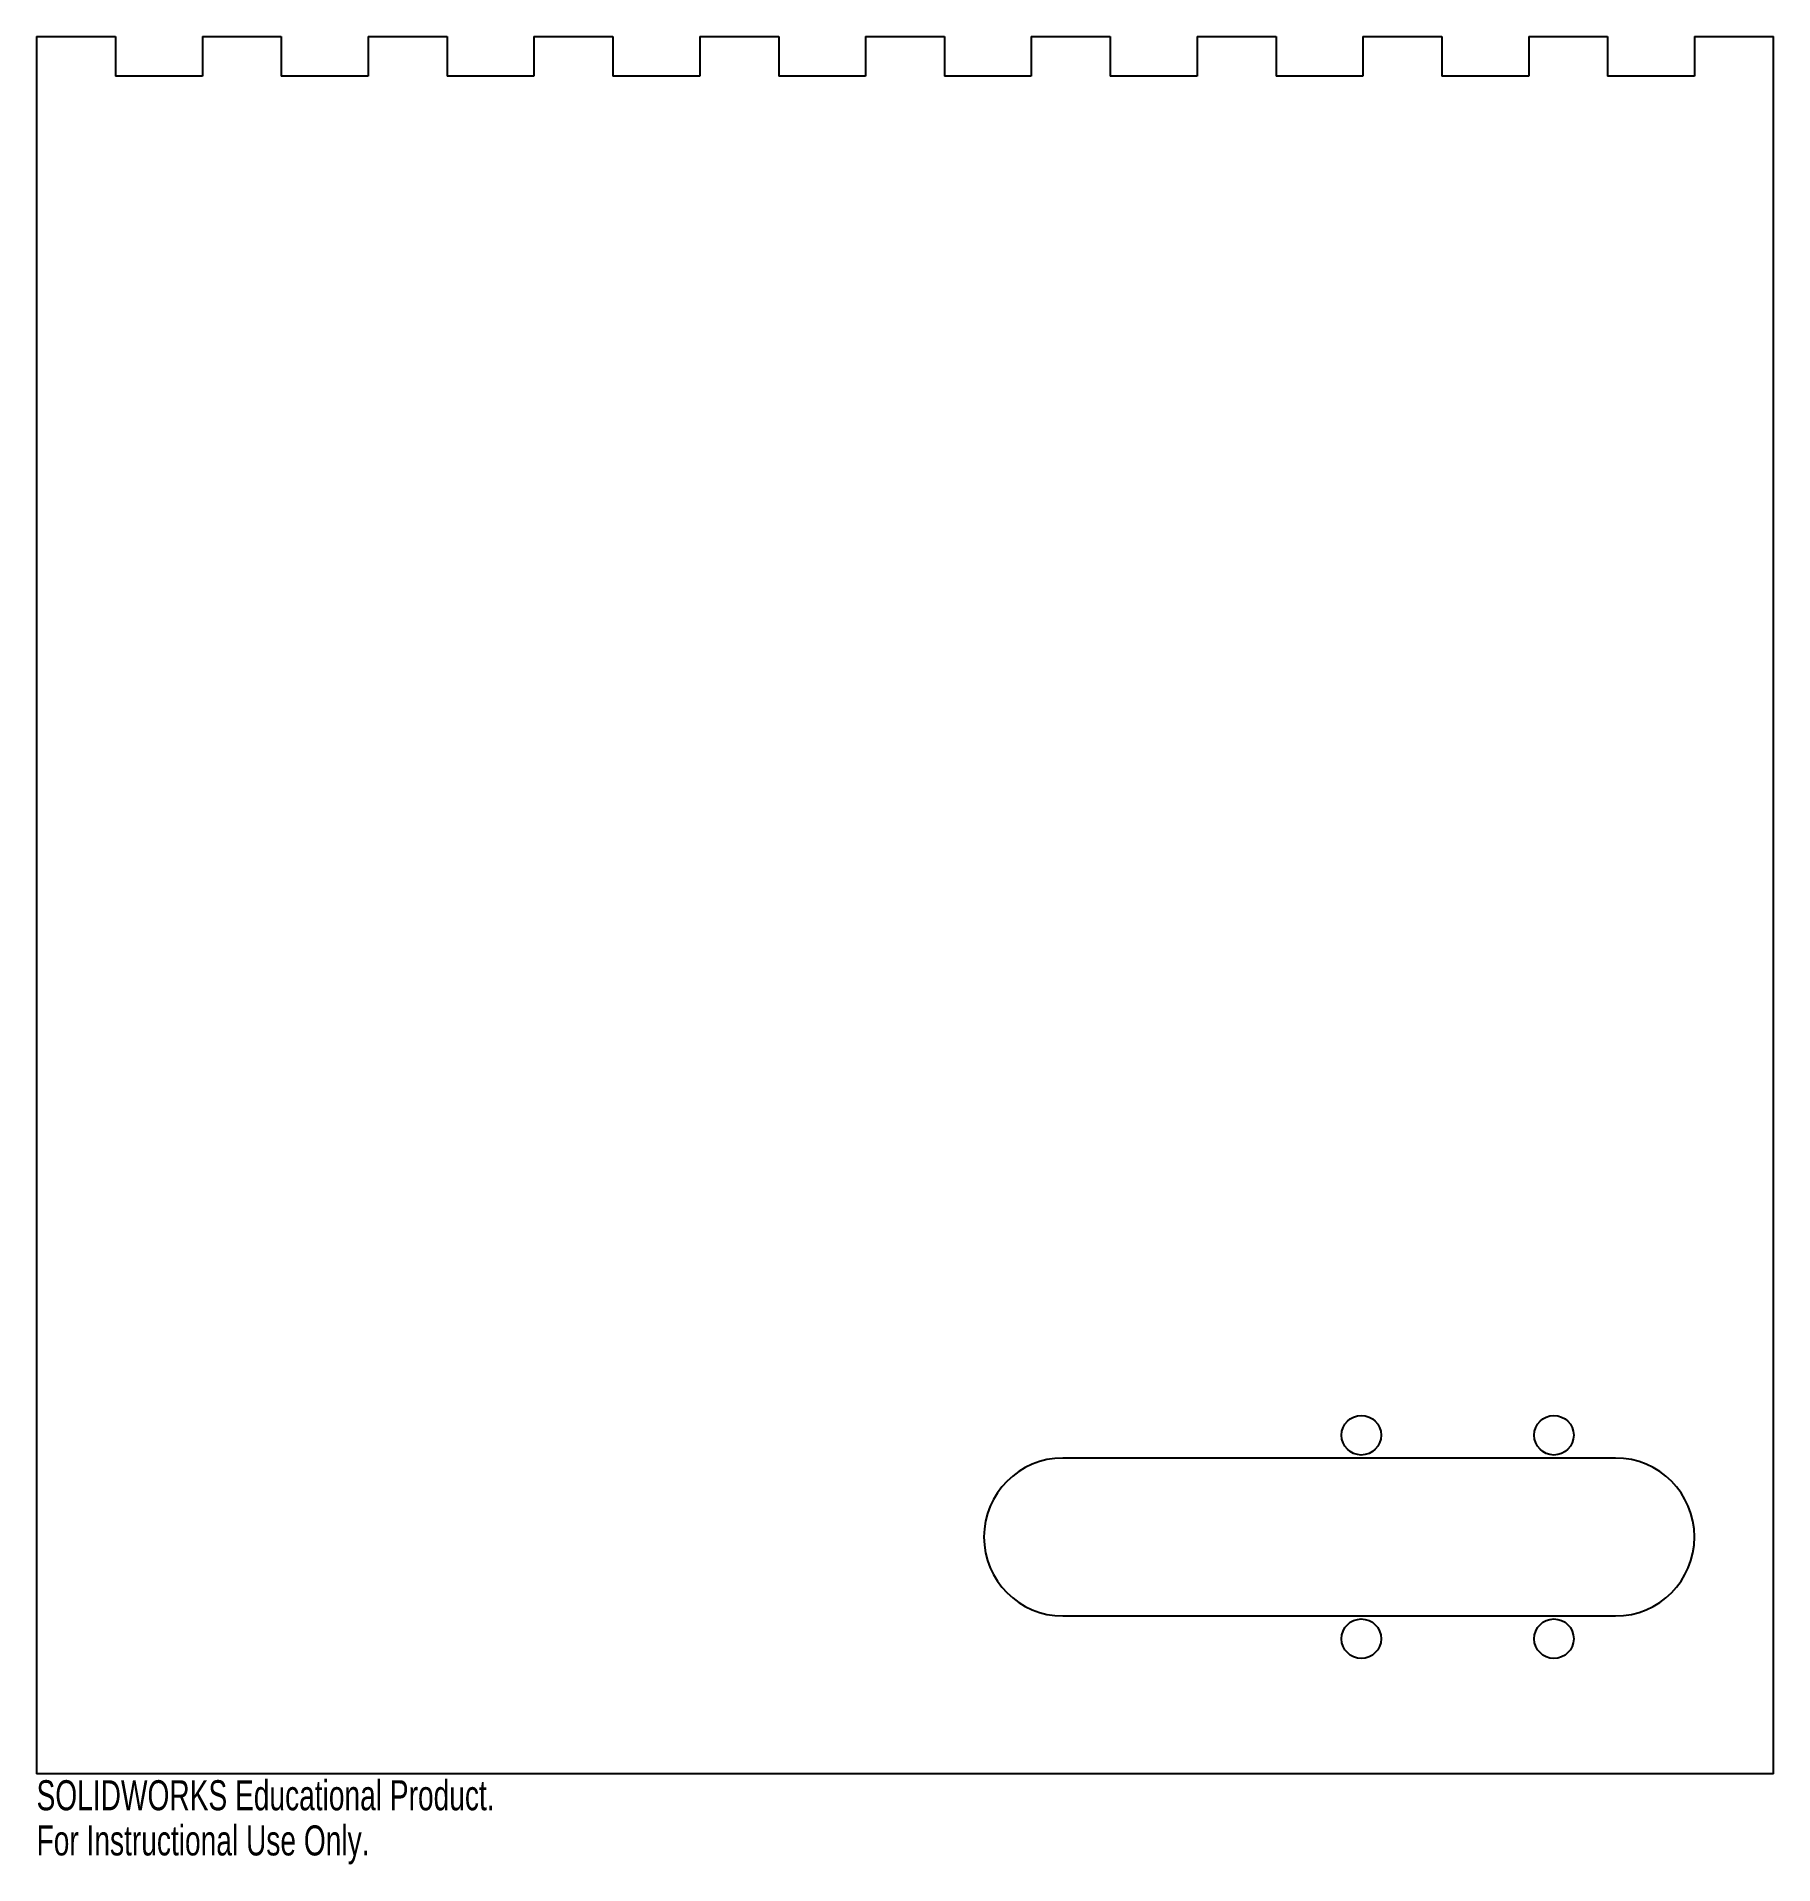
# Model space of a CAD drawing. Header units: inches. Extents: x -5.5 to 5.5, y -5.9 to 5.6.
import ezdxf

# ---------------------------------------------------------------- set-up
doc = ezdxf.new("R2010")
doc.units = ezdxf.units.IN
doc.header["$MEASUREMENT"] = 0
doc.styles.add('SLDTEXTSTYLE0', font='TXT', dxfattribs={"width": 0.7})

msp = doc.modelspace()

# ---------------------------------------------------------------- linework, layer by layer
at = {"color": 7, "linetype": 'Continuous', "lineweight": 25}
for p, q in [((-5.5, 5.625), (-5.5, -5.375)), ((-5.5, 5.625), (-5, 5.625)), ((-5, 5.625), (-5, 5.375)), ((-4.45, 5.625), (-4.45, 5.375)), ((-4.45, 5.625), (-3.95, 5.625)), ((-3.95, 5.625), (-3.95, 5.375)), ((-3.4, 5.625), (-3.4, 5.375)), ((-3.4, 5.625), (-2.9, 5.625)), ((-2.9, 5.625), (-2.9, 5.375)), ((-2.35, 5.625), (-2.35, 5.375)), ((-2.35, 5.625), (-1.85, 5.625)), ((-1.85, 5.625), (-1.85, 5.375)), ((-1.3, 5.625), (-1.3, 5.375)), ((-1.3, 5.625), (-0.8, 5.625)), ((-0.8, 5.625), (-0.8, 5.375)), ((-0.25, 5.625), (-0.25, 5.375)), ((-0.25, 5.625), (0.25, 5.625)), ((0.25, 5.625), (0.25, 5.375)), ((0.8, 5.625), (0.8, 5.375)), ((0.8, 5.625), (1.3, 5.625)), ((1.3, 5.625), (1.3, 5.375)), ((1.85, 5.625), (1.85, 5.375)), ((1.85, 5.625), (2.35, 5.625)), ((2.35, 5.625), (2.35, 5.375)), ((2.9, 5.625), (2.9, 5.375)), ((2.9, 5.625), (3.4, 5.625)), ((3.4, 5.625), (3.4, 5.375)), ((3.95, 5.625), (3.95, 5.375)), ((3.95, 5.625), (4.45, 5.625)), ((4.45, 5.625), (4.45, 5.375)), ((5, 5.625), (5, 5.375)), ((5, 5.625), (5.5, 5.625)), ((5.5, -5.375), (5.5, 5.625)), ((-4.45, 5.375), (-5, 5.375)), ((-3.4, 5.375), (-3.95, 5.375)), ((-2.35, 5.375), (-2.9, 5.375)), ((-1.3, 5.375), (-1.85, 5.375)), ((-0.25, 5.375), (-0.8, 5.375)), ((0.8, 5.375), (0.25, 5.375)), ((1.85, 5.375), (1.3, 5.375)), ((2.9, 5.375), (2.35, 5.375)), ((3.95, 5.375), (3.4, 5.375)), ((5, 5.375), (4.45, 5.375)), ((4.5, -3.375), (1, -3.375)), ((1, -4.375), (4.5, -4.375)), ((5.5, -5.375), (-5.5, -5.375))]:
    msp.add_line(p, q, dxfattribs=at)
for centre in [(2.89, -3.231), (4.11, -3.231), (2.89, -4.519), (4.11, -4.519)]:
    msp.add_circle(centre, 0.125, dxfattribs=at)
for centre, start, end in [((1, -3.875), 90, 270), ((4.5, -3.875), 270, 90)]:
    msp.add_arc(centre, 0.5, start, end, dxfattribs=at)

# ---------------------------------------------------------------- texts
at = {"color": 7, "linetype": 'Continuous', "char_height": 0.1903, "attachment_point": 1, "style": 'SLDTEXTSTYLE0'}
for s, insert in [('SOLIDWORKS Educational Product.', (-5.5, -5.415)), ('For Instructional Use Only.', (-5.5, -5.701))]:
    msp.add_mtext(s, dxfattribs=dict(at, insert=insert))

doc.saveas('drawing.dxf')
